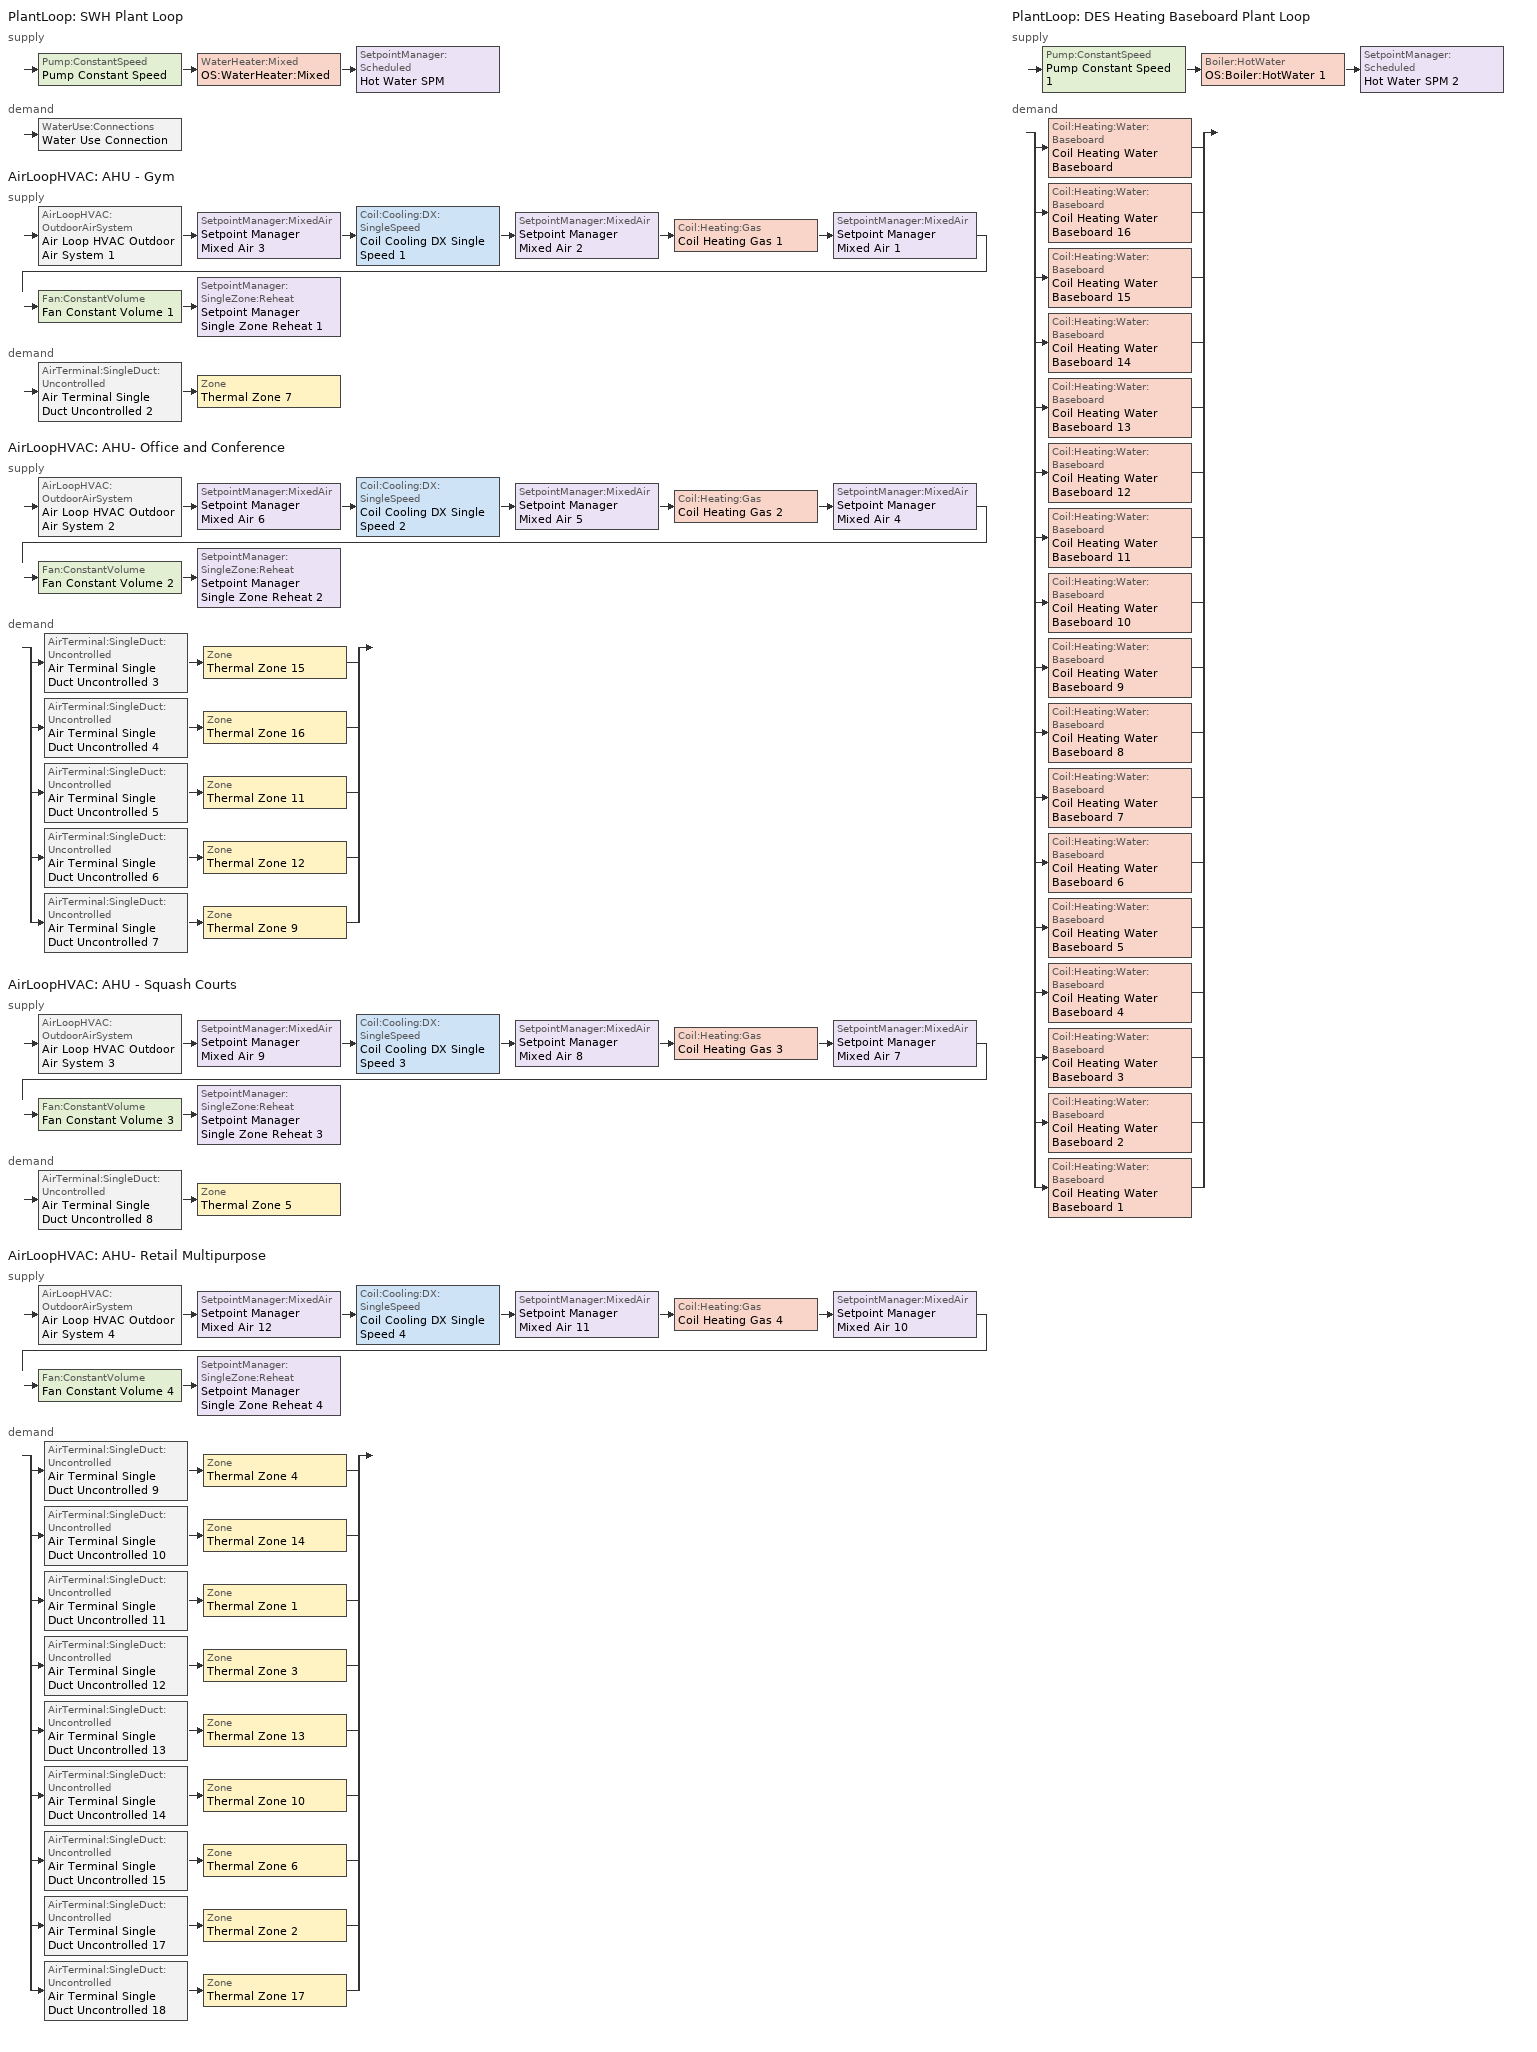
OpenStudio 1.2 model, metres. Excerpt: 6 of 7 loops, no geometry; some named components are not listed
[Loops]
PlantLoop 'SWH Plant Loop'
 supply: Pump:ConstantSpeed 'Pump Constant Speed' > WaterHeater:Mixed 'OS:WaterHeater:Mixed' > SetpointManager:Scheduled 'Hot Water SPM'
 demand: WaterUse:Connections 'Water Use Connection'
AirLoopHVAC 'AHU - Gym'
 supply: AirLoopHVAC:OutdoorAirSystem 'Air Loop HVAC Outdoor Air System 1' > SetpointManager:MixedAir 'Setpoint Manager Mixed Air 3' > Coil:Cooling:DX:SingleSpeed 'Coil Cooling DX Single Speed 1' > SetpointManager:MixedAir 'Setpoint Manager Mixed Air 2' > Coil:Heating:Gas 'Coil Heating Gas 1' > SetpointManager:MixedAir 'Setpoint Manager Mixed Air 1' > Fan:ConstantVolume 'Fan Constant Volume 1' > SetpointManager:SingleZone:Reheat 'Setpoint Manager Single Zone Reheat 1'
 demand: AirTerminal:SingleDuct:Uncontrolled 'Air Terminal Single Duct Uncontrolled 2' > Zone 'Thermal Zone 7'
AirLoopHVAC 'AHU- Office and Conference'
 supply: AirLoopHVAC:OutdoorAirSystem 'Air Loop HVAC Outdoor Air System 2' > SetpointManager:MixedAir 'Setpoint Manager Mixed Air 6' > Coil:Cooling:DX:SingleSpeed 'Coil Cooling DX Single Speed 2' > SetpointManager:MixedAir 'Setpoint Manager Mixed Air 5' > Coil:Heating:Gas 'Coil Heating Gas 2' > SetpointManager:MixedAir 'Setpoint Manager Mixed Air 4' > Fan:ConstantVolume 'Fan Constant Volume 2' > SetpointManager:SingleZone:Reheat 'Setpoint Manager Single Zone Reheat 2'
 demand: split
  | AirTerminal:SingleDuct:Uncontrolled 'Air Terminal Single Duct Uncontrolled 3' > Zone 'Thermal Zone 15'
  | AirTerminal:SingleDuct:Uncontrolled 'Air Terminal Single Duct Uncontrolled 4' > Zone 'Thermal Zone 16'
  | AirTerminal:SingleDuct:Uncontrolled 'Air Terminal Single Duct Uncontrolled 5' > Zone 'Thermal Zone 11'
  | AirTerminal:SingleDuct:Uncontrolled 'Air Terminal Single Duct Uncontrolled 6' > Zone 'Thermal Zone 12'
  | AirTerminal:SingleDuct:Uncontrolled 'Air Terminal Single Duct Uncontrolled 7' > Zone 'Thermal Zone 9'
AirLoopHVAC 'AHU - Squash Courts'
 supply: AirLoopHVAC:OutdoorAirSystem 'Air Loop HVAC Outdoor Air System 3' > SetpointManager:MixedAir 'Setpoint Manager Mixed Air 9' > Coil:Cooling:DX:SingleSpeed 'Coil Cooling DX Single Speed 3' > SetpointManager:MixedAir 'Setpoint Manager Mixed Air 8' > Coil:Heating:Gas 'Coil Heating Gas 3' > SetpointManager:MixedAir 'Setpoint Manager Mixed Air 7' > Fan:ConstantVolume 'Fan Constant Volume 3' > SetpointManager:SingleZone:Reheat 'Setpoint Manager Single Zone Reheat 3'
 demand: AirTerminal:SingleDuct:Uncontrolled 'Air Terminal Single Duct Uncontrolled 8' > Zone 'Thermal Zone 5'
AirLoopHVAC 'AHU- Retail Multipurpose'
 supply: AirLoopHVAC:OutdoorAirSystem 'Air Loop HVAC Outdoor Air System 4' > SetpointManager:MixedAir 'Setpoint Manager Mixed Air 12' > Coil:Cooling:DX:SingleSpeed 'Coil Cooling DX Single Speed 4' > SetpointManager:MixedAir 'Setpoint Manager Mixed Air 11' > Coil:Heating:Gas 'Coil Heating Gas 4' > SetpointManager:MixedAir 'Setpoint Manager Mixed Air 10' > Fan:ConstantVolume 'Fan Constant Volume 4' > SetpointManager:SingleZone:Reheat 'Setpoint Manager Single Zone Reheat 4'
 demand: split
  | AirTerminal:SingleDuct:Uncontrolled 'Air Terminal Single Duct Uncontrolled 9' > Zone 'Thermal Zone 4'
  | AirTerminal:SingleDuct:Uncontrolled 'Air Terminal Single Duct Uncontrolled 10' > Zone 'Thermal Zone 14'
  | AirTerminal:SingleDuct:Uncontrolled 'Air Terminal Single Duct Uncontrolled 11' > Zone 'Thermal Zone 1'
  | AirTerminal:SingleDuct:Uncontrolled 'Air Terminal Single Duct Uncontrolled 12' > Zone 'Thermal Zone 3'
  | AirTerminal:SingleDuct:Uncontrolled 'Air Terminal Single Duct Uncontrolled 13' > Zone 'Thermal Zone 13'
  | AirTerminal:SingleDuct:Uncontrolled 'Air Terminal Single Duct Uncontrolled 14' > Zone 'Thermal Zone 10'
  | AirTerminal:SingleDuct:Uncontrolled 'Air Terminal Single Duct Uncontrolled 15' > Zone 'Thermal Zone 6'
  | AirTerminal:SingleDuct:Uncontrolled 'Air Terminal Single Duct Uncontrolled 17' > Zone 'Thermal Zone 2'
  | AirTerminal:SingleDuct:Uncontrolled 'Air Terminal Single Duct Uncontrolled 18' > Zone 'Thermal Zone 17'
PlantLoop 'DES Heating Baseboard Plant Loop'
 supply: Pump:ConstantSpeed 'Pump Constant Speed 1' > Boiler:HotWater 'OS:Boiler:HotWater 1' > SetpointManager:Scheduled 'Hot Water SPM 2'
 demand: split
  | Coil:Heating:Water:Baseboard 'Coil Heating Water Baseboard'
  | Coil:Heating:Water:Baseboard 'Coil Heating Water Baseboard 16'
  | Coil:Heating:Water:Baseboard 'Coil Heating Water Baseboard 15'
  | Coil:Heating:Water:Baseboard 'Coil Heating Water Baseboard 14'
  | Coil:Heating:Water:Baseboard 'Coil Heating Water Baseboard 13'
  | Coil:Heating:Water:Baseboard 'Coil Heating Water Baseboard 12'
  | Coil:Heating:Water:Baseboard 'Coil Heating Water Baseboard 11'
  | Coil:Heating:Water:Baseboard 'Coil Heating Water Baseboard 10'
  | Coil:Heating:Water:Baseboard 'Coil Heating Water Baseboard 9'
  | Coil:Heating:Water:Baseboard 'Coil Heating Water Baseboard 8'
  | Coil:Heating:Water:Baseboard 'Coil Heating Water Baseboard 7'
  | Coil:Heating:Water:Baseboard 'Coil Heating Water Baseboard 6'
  | Coil:Heating:Water:Baseboard 'Coil Heating Water Baseboard 5'
  | Coil:Heating:Water:Baseboard 'Coil Heating Water Baseboard 4'
  | Coil:Heating:Water:Baseboard 'Coil Heating Water Baseboard 3'
  | Coil:Heating:Water:Baseboard 'Coil Heating Water Baseboard 2'
  | Coil:Heating:Water:Baseboard 'Coil Heating Water Baseboard 1'
[SizingPeriod:DesignDay] Daily Dry-Bulb Temperature Range {deltaC}=9.9; Barometric Pressure {Pa}=100296; Wind Speed {m/s}=5.1; Wind Direction {deg}=220; Sky Clearness=0; Rain Indicator=0; Snow Indicator=0; Day of Month=21; Month=7; Day Type=SummerDesignDay; Daylight Saving Time Indicator=0; Dry-Bulb Temperature Range Modifier Type=DefaultMultipliers; Solar Model Indicator=ASHRAETau; ASHRAE Taub=0.459; ASHRAE Taud=2.014
Name | Maximum Dry-Bulb Temperature {C} | Humidity Indicating Conditions at Maximum Dry-Bulb {BasedOnField A3} | Humidity Indicating Type
Trenton Ann Clg .4% Condns DB=>MWB | 29.2 | 22.1 | Wetbulb
Trenton Ann Clg .4% Condns DP=>MDB | 26 | 22.2 | Dewpoint
Trenton Ann Clg .4% Condns WB=>MDB | 27.5 | 23.5 | Wetbulb
[Sizing:Zone] Zone Cooling Design Supply Air Temperature {C}=14; Zone Heating Design Supply Air Temperature {C}=40; Zone Cooling Design Supply Air Humidity Ratio {kg-H2O/kg-air}=0.0085; Zone Heating Design Supply Air Humidity Ratio {kg-H2O/kg-air}=0.008; Heating Design Air Flow Method=DesignDay
Thermal Zone 1; Thermal Zone 2; Thermal Zone 3; Thermal Zone 4; Thermal Zone 5; Thermal Zone 6; Thermal Zone 7; Thermal Zone 9; Thermal Zone 10; Thermal Zone 11; Thermal Zone 12; Thermal Zone 13; Thermal Zone 14; Thermal Zone 15; Thermal Zone 16; Thermal Zone 17
[Zone equipment]
Thermal Zone 1: Air Terminal Single Duct Uncontrolled 11, Convective Baseboard Water 1
Thermal Zone 2: Air Terminal Single Duct Uncontrolled 17, Convective Baseboard Water 10
Thermal Zone 3: Air Terminal Single Duct Uncontrolled 12, Convective Baseboard Water 11
Thermal Zone 4: Air Terminal Single Duct Uncontrolled 9, Convective Baseboard Water 12
Thermal Zone 5: Air Terminal Single Duct Uncontrolled 8, Convective Baseboard Water 13
Thermal Zone 6: Air Terminal Single Duct Uncontrolled 15, Convective Baseboard Water 14
Thermal Zone 7: Air Terminal Single Duct Uncontrolled 2, Convective Baseboard Water 15
Thermal Zone 9: Air Terminal Single Duct Uncontrolled 7, Convective Baseboard Water
Thermal Zone 10: Air Terminal Single Duct Uncontrolled 14, Convective Baseboard Water 2
Thermal Zone 11: Air Terminal Single Duct Uncontrolled 5, Convective Baseboard Water 3
Thermal Zone 12: Air Terminal Single Duct Uncontrolled 6, Convective Baseboard Water 4
Thermal Zone 13: Air Terminal Single Duct Uncontrolled 13, Convective Baseboard Water 5
Thermal Zone 14: Air Terminal Single Duct Uncontrolled 10, Convective Baseboard Water 6
Thermal Zone 15: Air Terminal Single Duct Uncontrolled 3, Convective Baseboard Water 7
Thermal Zone 16: Air Terminal Single Duct Uncontrolled 4, Convective Baseboard Water 8
Thermal Zone 17: Air Terminal Single Duct Uncontrolled 18, Convective Baseboard Water 9
[WaterUse:Equipment]
Bathroom Sink 1: Water Use Equipment Definition=Bathroom Sink Definition; Space=Space 111; Flow Rate Fraction Schedule=NECB-B-Bldg58-HW
[WaterUse:Equipment:Definition]
Bathroom Sink Definition: Peak Flow Rate {m3/s}=2.2e-005
[PlantLoop] Plant Loop Volume {m3}=Autocalculate
Name | Fluid Type
SWH Plant Loop
DES Heating Baseboard Plant Loop | Water
[Sizing:Plant] Loop Type=Heating; Design Loop Exit Temperature {C}=82; Loop Design Temperature Difference {deltaC}=11
SWH Plant Loop; DES Heating Baseboard Plant Loop
[Pump:ConstantSpeed] Rated Flow Rate {m3/s}=autosize; Rated Pump Head {Pa}=179352; Rated Power Consumption {W}=autosize; Motor Efficiency=0.9; Fraction of Motor Inefficiencies to Fluid Stream=0; Pump Control Type=Intermittent
Pump Constant Speed; Pump Constant Speed 1
[WaterUse:Connections]
Water Use Connection: Water Use Equipment Name 1=Bathroom Sink 1
[SetpointManager:Scheduled] Control Variable=Temperature; Schedule=Hot Water Temperature
Hot Water SPM; Hot Water SPM 2
[AirLoopHVAC] Design Supply Air Flow Rate {m3/s}=AutoSize
AHU - Gym; AHU- Office and Conference; AHU - Squash Courts; AHU- Retail Multipurpose
[AvailabilityManager:Scheduled]
Name | Schedule
Availability Manager Scheduled 1; Availability Manager Scheduled 2; Availability Manager Scheduled 3; Availability Manager Scheduled 4 | NECB-B-Bldg58-Fan
Availability Manager Scheduled 5 | Always On Discrete
[AvailabilityManager:NightCycle]
Availability Manager Night Cycle 1: Control Type=StayOff
[Sizing:System] Type of Load to Size On=Sensible; Design Outdoor Air Flow Rate {m3/s}=Autosize; Minimum System Air Flow Ratio=1; Preheat Design Temperature {C}=7; Preheat Design Humidity Ratio {kg-H2O/kg-Air}=0.008; Precool Design Temperature {C}=12.8; Precool Design Humidity Ratio {kg-H2O/kg-Air}=0.008; Central Cooling Design Supply Air Temperature {C}=12.8; Central Heating Design Supply Air Temperature {C}=40; Sizing Option=NonCoincident; Central Cooling Design Supply Air Humidity Ratio {kg-H2O/kg-Air}=0.0085; Central Heating Design Supply Air Humidity Ratio {kg-H2O/kg-Air}=0.008; Cooling Design Air Flow Method=DesignDay; Cooling Design Air Flow Rate {m3/s}=0; Heating Design Air Flow Method=DesignDay; Heating Design Air Flow Rate {m3/s}=0; System Outdoor Air Method=ZoneSum
Name | 100% Outdoor Air in Cooling | 100% Outdoor Air in Heating
AHU - Gym | No | No
AHU- Office and Conference; AHU - Squash Courts; AHU- Retail Multipurpose | Yes | Yes
[Fan:ConstantVolume] Availability Schedule=NECB-B-Bldg58-Fan; Pressure Rise {Pa}=500; Maximum Flow Rate {m3/s}=AutoSize; Motor In Airstream Fraction=0
Fan Constant Volume 1; Fan Constant Volume 2; Fan Constant Volume 3; Fan Constant Volume 4
[Coil:Heating:Gas] Availability Schedule=Always On Discrete; Gas Burner Efficiency=0.8; Nominal Capacity {W}=AutoSize; Parasitic Electric Load {W}=0; Parasitic Gas Load {W}=0
Coil Heating Gas 1; Coil Heating Gas 2; Coil Heating Gas 3; Coil Heating Gas 4
[Coil:Cooling:DX:SingleSpeed] Availability Schedule=Always On Discrete; Rated Total Cooling Capacity {W}=autosize; Rated Sensible Heat Ratio=autosize; Rated COP {W/W}=3; Rated Evaporator Fan Power Per Volume Flow Rate {W/(m3/s)}=773.3; Condenser Type=AirCooled; Evaporative Condenser Effectiveness=0; Evaporative Condenser Air Flow Rate {m3/s}=Autosize; Evaporative Condenser Pump Rated Power Consumption {W}=Autosize; Crankcase Heater Capacity {W}=0; Maximum Outdoor Dry-Bulb Temperature for Crankcase Heater Operation {C}=0; Basin Heater Capacity {W/K}=0; Basin Heater Setpoint Temperature {C}=10
Name | Rated Air Flow Rate {m3/s} | Total Cooling Capacity Function of Temperature Curve | Total Cooling Capacity Function of Flow Fraction Curve | Energy Input Ratio Function of Temperature Curve | Energy Input Ratio Function of Flow Fraction Curve | Part Load Fraction Correlation Curve | Latent Capacity Time Constant {s}
Coil Cooling DX Single Speed 1 | autosize | Curve Biquadratic 1 | Curve Quadratic 1 | Curve Biquadratic 2 | Curve Quadratic 2 | Curve Quadratic 3 | 0
Coil Cooling DX Single Speed 2 | autosize | Curve Biquadratic 3 | Curve Quadratic 4 | Curve Biquadratic 4 | Curve Quadratic 5 | Curve Quadratic 6
Coil Cooling DX Single Speed 3 | autosize | Curve Biquadratic 5 | Curve Quadratic 7 | Curve Biquadratic 6 | Curve Quadratic 8 | Curve Quadratic 9
Coil Cooling DX Single Speed 4 | Autosize | Curve Biquadratic 7 | Curve Quadratic 10 | Curve Biquadratic 8 | Curve Quadratic 11 | Curve Quadratic 12
[SetpointManager:SingleZone:Reheat] Minimum Supply Air Temperature {C}=12.7778; Maximum Supply Air Temperature {C}=43.3333
Name | Control Zone
Setpoint Manager Single Zone Reheat 1 | Thermal Zone 7
Setpoint Manager Single Zone Reheat 2 | Thermal Zone 15
Setpoint Manager Single Zone Reheat 3 | Thermal Zone 5
Setpoint Manager Single Zone Reheat 4 | Thermal Zone 4
[Controller:OutdoorAir] Minimum Outdoor Air Flow Rate {m3/s}=Autosize; Maximum Outdoor Air Flow Rate {m3/s}=Autosize; Economizer Control Type=NoEconomizer; Economizer Control Action Type=ModulateFlow; Economizer Maximum Limit Dry-Bulb Temperature {C}=28; Economizer Maximum Limit Enthalpy {J/kg}=64000; Economizer Minimum Limit Dry-Bulb Temperature {C}=-100; Lockout Type=NoLockout; Minimum Limit Type=FixedMinimum; High Humidity Control=No; Heat Recovery Bypass Control Type=BypassWhenOAFlowGreaterThanMinimum
Name | Controller Mechanical Ventilation
Controller Outdoor Air 1 | Controller Mechanical Ventilation 1
Controller Outdoor Air 2 | Controller Mechanical Ventilation 2
Controller Outdoor Air 3 | Controller Mechanical Ventilation 3
Controller Outdoor Air 4 | Controller Mechanical Ventilation 4
[Controller:MechanicalVentilation] Availability Schedule=Always On Discrete; Demand Controlled Ventilation=No; System Outdoor Air Method=ZoneSum
Controller Mechanical Ventilation 1; Controller Mechanical Ventilation 2; Controller Mechanical Ventilation 3; Controller Mechanical Ventilation 4
[AirLoopHVAC:OutdoorAirSystem]
Name | Controller
Air Loop HVAC Outdoor Air System 1 | Controller Outdoor Air 1
Air Loop HVAC Outdoor Air System 2 | Controller Outdoor Air 2
Air Loop HVAC Outdoor Air System 3 | Controller Outdoor Air 3
Air Loop HVAC Outdoor Air System 4 | Controller Outdoor Air 4
[AirTerminal:SingleDuct:Uncontrolled] Availability Schedule=Always On Discrete; Maximum Air Flow Rate {m3/s}=AutoSize
Air Terminal Single Duct Uncontrolled 2; Air Terminal Single Duct Uncontrolled 3; Air Terminal Single Duct Uncontrolled 4; Air Terminal Single Duct Uncontrolled 5; Air Terminal Single Duct Uncontrolled 6; Air Terminal Single Duct Uncontrolled 7; Air Terminal Single Duct Uncontrolled 8; Air Terminal Single Duct Uncontrolled 9; Air Terminal Single Duct Uncontrolled 10; Air Terminal Single Duct Uncontrolled 11; Air Terminal Single Duct Uncontrolled 12; Air Terminal Single Duct Uncontrolled 13; Air Terminal Single Duct Uncontrolled 14; Air Terminal Single Duct Uncontrolled 15; Air Terminal Single Duct Uncontrolled 17; Air Terminal Single Duct Uncontrolled 18
[ZoneHVAC:Baseboard:Convective:Water] Availability Schedule=Always On Discrete 1
Name | Heating Coil
Convective Baseboard Water 1 | Coil Heating Water Baseboard 1
Convective Baseboard Water 2 | Coil Heating Water Baseboard 2
Convective Baseboard Water 3 | Coil Heating Water Baseboard 3
Convective Baseboard Water 4 | Coil Heating Water Baseboard 4
Convective Baseboard Water 5 | Coil Heating Water Baseboard 5
Convective Baseboard Water 6 | Coil Heating Water Baseboard 6
Convective Baseboard Water 7 | Coil Heating Water Baseboard 7
Convective Baseboard Water 8 | Coil Heating Water Baseboard 8
Convective Baseboard Water 9 | Coil Heating Water Baseboard 9
Convective Baseboard Water 10 | Coil Heating Water Baseboard 10
Convective Baseboard Water 11 | Coil Heating Water Baseboard 11
Convective Baseboard Water 12 | Coil Heating Water Baseboard 12
Convective Baseboard Water 13 | Coil Heating Water Baseboard 13
Convective Baseboard Water 14 | Coil Heating Water Baseboard 14
Convective Baseboard Water 15 | Coil Heating Water Baseboard 15
Convective Baseboard Water 16 | Coil Heating Water Baseboard 16
Convective Baseboard Water | Coil Heating Water Baseboard
[Coil:Heating:Water:Baseboard] U-Factor Times Area Value {W/K}=autosize; Maximum Water Flow Rate {m3/s}=autosize; Convergence Tolerance=0.001
Coil Heating Water Baseboard 1; Coil Heating Water Baseboard 2; Coil Heating Water Baseboard 3; Coil Heating Water Baseboard 4; Coil Heating Water Baseboard 5; Coil Heating Water Baseboard 6; Coil Heating Water Baseboard 7; Coil Heating Water Baseboard 8; Coil Heating Water Baseboard 9; Coil Heating Water Baseboard 10; Coil Heating Water Baseboard 11; Coil Heating Water Baseboard 12; Coil Heating Water Baseboard 13; Coil Heating Water Baseboard 14; Coil Heating Water Baseboard 15; Coil Heating Water Baseboard 16; Coil Heating Water Baseboard
[WaterHeater:Mixed]
OS:WaterHeater:Mixed: Tank Volume {m3}=0.3785; Setpoint Temperature Schedule=Water Heater Setpoint Temperature; Deadband Temperature Difference {deltaC}=2; Maximum Temperature Limit {C}=82.22; Heater Control Type=Cycle; Heater Maximum Capacity {W}=845000; Heater Fuel Type=NaturalGas; Heater Thermal Efficiency=0.8; Off Cycle Parasitic Fuel Consumption Rate {W}=20; Off Cycle Parasitic Fuel Type=NaturalGas; Off Cycle Parasitic Heat Fraction to Tank=0.8; On Cycle Parasitic Fuel Type=NaturalGas; Ambient Temperature Indicator=Schedule; Ambient Temperature Schedule=Water Heater Ambient Temperature; Off Cycle Loss Coefficient to Ambient Temperature {W/K}=6; On Cycle Loss Coefficient to Ambient Temperature {W/K}=6; Use Side Effectiveness=1; Source Side Effectiveness=1; Use Side Design Flow Rate {m3/s}=autosize; Source Side Design Flow Rate {m3/s}=autosize; Indirect Water Heating Recovery Time {hr}=1.5
[Boiler:HotWater]
OS:Boiler:HotWater 1: Efficiency Curve Temperature Evaluation Variable=LeavingBoiler; Normalized Boiler Efficiency Curve=Boiler Efficiency; Water Outlet Upper Temperature Limit {C}=99; Boiler Flow Mode=LeavingSetpointModulated; Parasitic Electric Load {W}=0; Sizing Factor=1
[Schedule:Constant] Value=1
Always On Discrete; Always On Discrete 1
[Schedule:Ruleset]
Name | Default Day Schedule | Summer Design Day Schedule | Winter Design Day Schedule
NECB-B-Bldg58-Fan | Schedule Day 12
NECB-B-Bldg58-HW | Schedule Day 16
Water Heater Setpoint Temperature | Water Heater Setpoint Temperature Default
Water Heater Ambient Temperature | Water Heater Ambient Temperature Default
Hot Water Temperature | Hot Water Temperature Default | Hot Water Temperature Summer Design Day | Hot Water Temperature Winter Design Day
[Schedule:Day]
Schedule Day 12; Schedule Day 16: 24, 0, 0
sunNECB-B-Fan 1; satNECB-B-Fan 1; wkdNECB-B-Fan 1: 1, 0, 0, 2, 0, 0, 3, 0, 0, 4, 0, 0, 5, 0, 0, 6, 0, 1, 7, 0, 1, 8, 0, 1, 9, 0, 1, 10, 0, 1, 11, 0, 1, 12, 0, 1, 13, 0, 1, 14, 0, 1, 15, 0, 1, 16, 0, 1, 17, 0, 1, 18, 0, 1, 19, 0, 1, 20, 0, 1, 21, 0, 1, 22, 0, 1, 23, 0, 1, 24, 0, 0
sunNECB-B-HW 1: 1, 0, 0.5, 2, 0, 0.6, 3, 0, 0.05, 4, 0, 0.05, 5, 0, 0.05, 6, 0, 0.05, 7, 0, 0.05, 8, 0, 0.05, 9, 0, 0.05, 10, 0, 0.7, 11, 0, 0.7, 12, 0, 0.4, 13, 0, 0.5, 14, 0, 0.6, 15, 0, 0.6, 16, 0, 0.4, 17, 0, 0.3, 18, 0, 0.3, 19, 0, 0.4, 20, 0, 0.5, 21, 0, 0.8, 22, 0, 0.8, 23, 0, 0.5, 24, 0, 0.5
satNECB-B-HW 1: 1, 0, 0.7, 2, 0, 0.6, 3, 0, 0.05, 4, 0, 0.05, 5, 0, 0.05, 6, 0, 0.05, 7, 0, 0.05, 8, 0, 0.05, 9, 0, 0.05, 10, 0, 0.7, 11, 0, 0.7, 12, 0, 0.4, 13, 0, 0.5, 14, 0, 0.6, 15, 0, 0.6, 16, 0, 0.4, 17, 0, 0.3, 18, 0, 0.3, 19, 0, 0.4, 20, 0, 0.5, 21, 0, 0.8, 22, 0, 0.8, 23, 0, 0.9, 24, 0, 0.9
wkdNECB-B-HW 1: 1, 0, 0.6, 2, 0, 0.5, 3, 0, 0.05, 4, 0, 0.05, 5, 0, 0.05, 6, 0, 0.05, 7, 0, 0.7, 8, 0, 0.7, 9, 0, 0.7, 10, 0, 0.7, 11, 0, 0.7, 12, 0, 0.4, 13, 0, 0.5, 14, 0, 0.6, 15, 0, 0.6, 16, 0, 0.4, 17, 0, 0.3, 18, 0, 0.3, 19, 0, 0.4, 20, 0, 0.5, 21, 0, 0.9, 22, 0, 0.9, 23, 0, 0.6, 24, 0, 0.6
Water Heater Setpoint Temperature Default: 24, 0, 60
Water Heater Ambient Temperature Default: 24, 0, 22
Hot Water Temperature Default; Hot Water Temperature Summer Design Day; Hot Water Temperature Winter Design Day: 24, 0, 67
[Schedule:Rule] Date Specification Type=DateRange; Start Month=1; Start Day=1; End Month=12; End Day=31
Name | Schedule Ruleset | Rule Order | Day Schedule | Apply Sunday | Apply Monday | Apply Tuesday | Apply Wednesday | Apply Thursday | Apply Friday | Apply Saturday
sunNECB-B-Fanrule | NECB-B-Bldg58-Fan | 0 | sunNECB-B-Fan 1 | Yes | No | No | No | No | No | No
satNECB-B-Fanrule | NECB-B-Bldg58-Fan | 1 | satNECB-B-Fan 1 | No | No | No | No | No | No | Yes
wkdNECB-B-Fan rule | NECB-B-Bldg58-Fan | 2 | wkdNECB-B-Fan 1 | No | Yes | Yes | Yes | Yes | Yes | No
sunNECB-B-HWrule | NECB-B-Bldg58-HW | 0 | sunNECB-B-HW 1 | Yes | No | No | No | No | No | No
satNECB-B-HWrule | NECB-B-Bldg58-HW | 1 | satNECB-B-HW 1 | No | No | No | No | No | No | Yes
wkdNECB-B-HW rule | NECB-B-Bldg58-HW | 2 | wkdNECB-B-HW 1 | No | Yes | Yes | Yes | Yes | Yes | No
[Curve:Biquadratic]
Name | Coefficient1 Constant | Coefficient2 x | Coefficient3 x**2 | Coefficient4 y | Coefficient5 y**2 | Coefficient6 x*y | Minimum Value of x {BasedOnField A2} | Maximum Value of x {BasedOnField A2} | Minimum Value of y {BasedOnField A3} | Maximum Value of y {BasedOnField A3}
Curve Biquadratic 1; Curve Biquadratic 3; Curve Biquadratic 5; Curve Biquadratic 7 | 0.42415 | 0.04426 | -0.00042 | 0.00333 | -8e-005 | -0.00021 | 17 | 22 | 13 | 46
Curve Biquadratic 2; Curve Biquadratic 4; Curve Biquadratic 6; Curve Biquadratic 8 | 1.23649 | -0.02431 | 0.00057 | -0.01434 | 0.00063 | -0.00038 | 17 | 22 | 13 | 46
Boiler Efficiency | 1 | 0 | 0 | 0 | 0 | 0 | 0 | 1 | 0 | 1
[Curve:Quadratic]
Name | Coefficient1 Constant | Coefficient2 x | Coefficient3 x**2 | Minimum Value of x {BasedOnField A2} | Maximum Value of x {BasedOnField A2}
Curve Quadratic 1; Curve Quadratic 4; Curve Quadratic 7; Curve Quadratic 10 | 0.77136 | 0.34053 | -0.11088 | 0.75918 | 1.13877
Curve Quadratic 2; Curve Quadratic 5; Curve Quadratic 8; Curve Quadratic 11 | 1.2055 | -0.32953 | 0.12308 | 0.75918 | 1.13877
Curve Quadratic 3; Curve Quadratic 6; Curve Quadratic 9; Curve Quadratic 12 | 0.771 | 0.229 | 0 | 0 | 1
